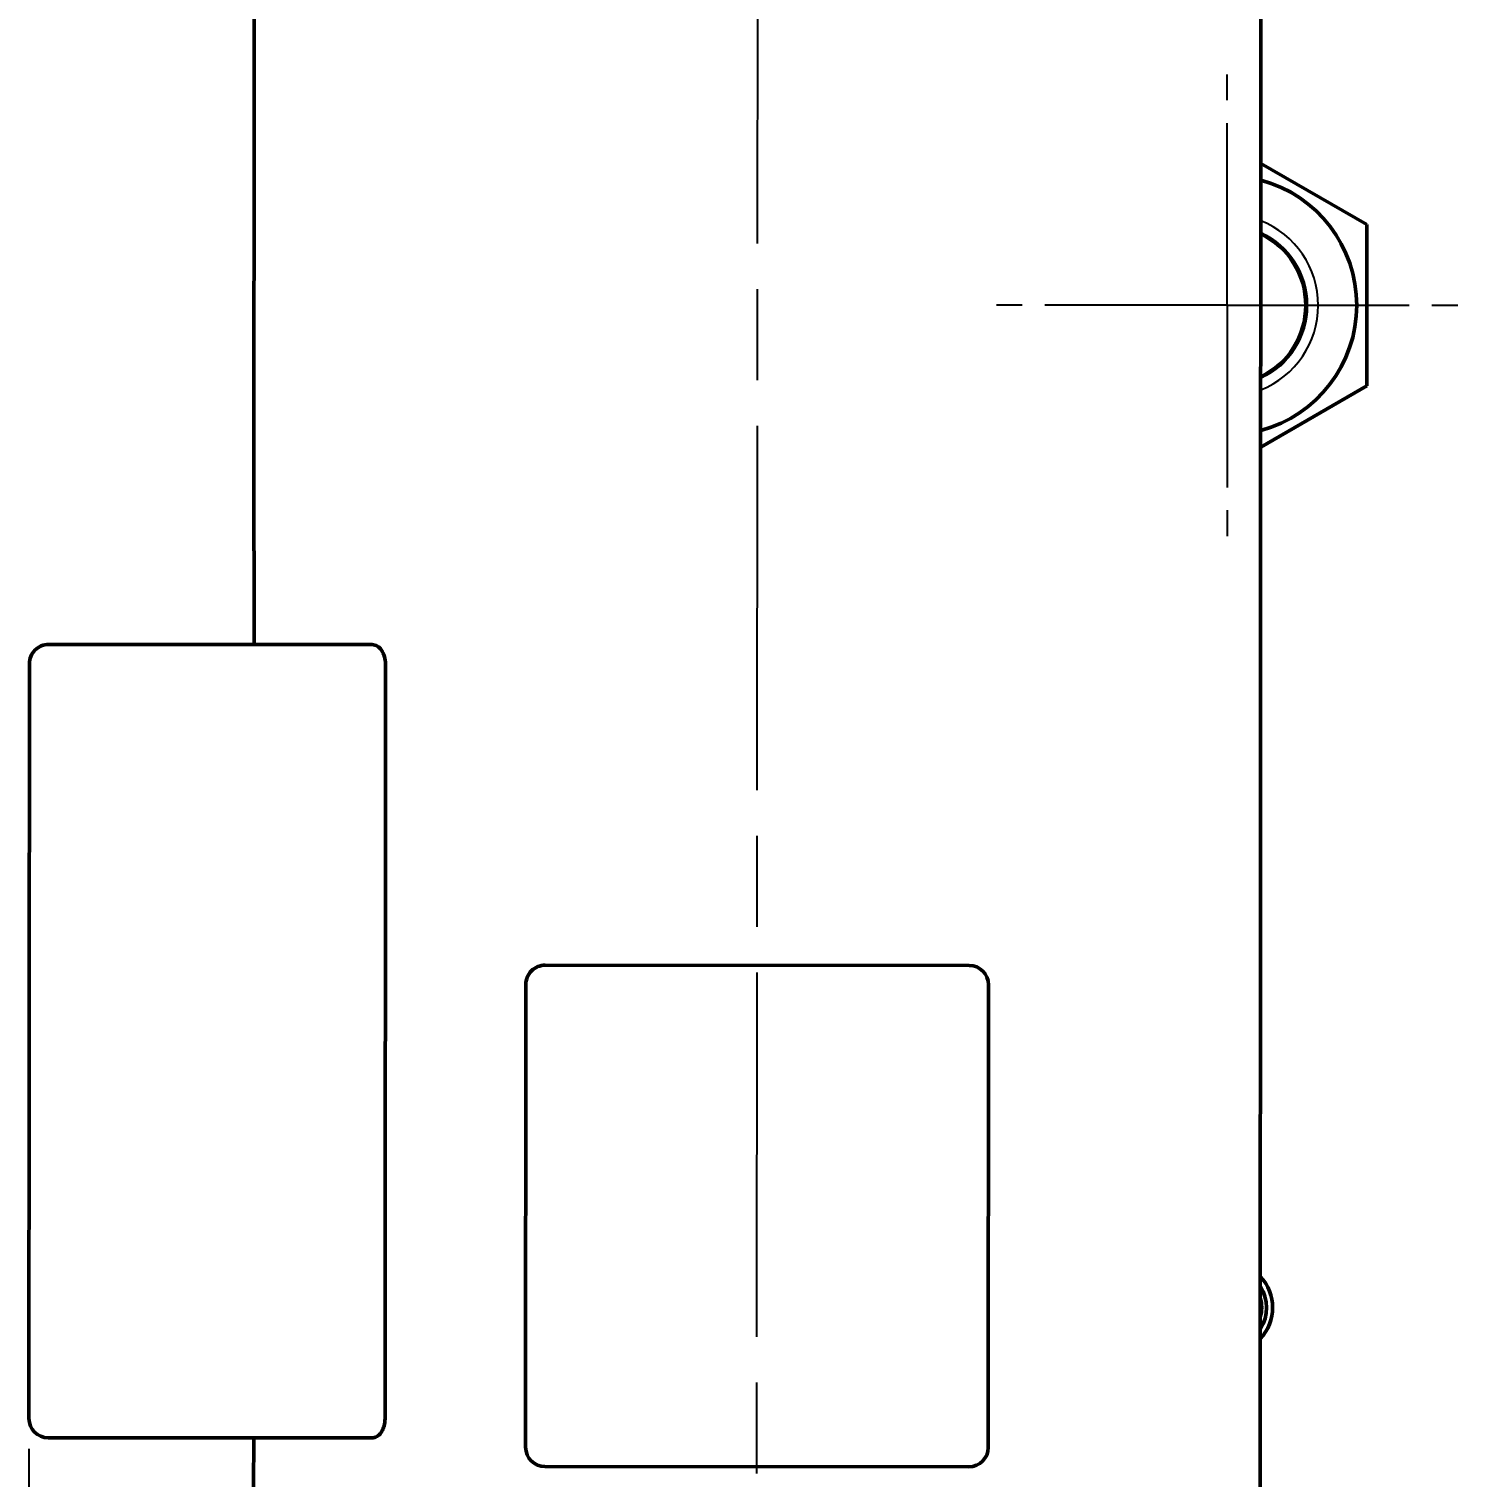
# Model space of a CAD drawing. Header units: millimetres. Extents: x 32504 to 36677, y 41990 to 42879.
# Drawn here: x 32703.08 to 32750.49, y 42128.09 to 42175.77 of the extents above; entities that cross this region are included whole.
import ezdxf

# ---------------------------------------------------------------- set-up
doc = ezdxf.new("R2010")
doc.units = ezdxf.units.MM
doc.linetypes.add('AM_ISO08W050', pattern=[18, 12, -1.5, 3, -1.5])
doc.linetypes.add('AM_ISO08W050x2', pattern=[9, 6, -0.75, 1.5, -0.75])
for name, color, linetype, lineweight in [('AM_0N', 7, 'Continuous', 50), ('AM_4N', 3, 'Continuous', 25), ('AM_9N', 253, 'Continuous', 0), ('Duong_tam', 4, 'AM_ISO08W050', 25), ('Net_dam', 7, 'Continuous', 50)]:
    doc.layers.add(name, color=color, linetype=linetype, lineweight=lineweight)
doc.styles.add('TCVN', font='tcvn7284-2003i.ttf')
doc.dimstyles.new('TCVN$0', dxfattribs={"dimtxt": 3.5, "dimasz": 3.5, "dimexe": 1, "dimexo": 1, "dimgap": 1.3, "dimtad": 1, "dimdsep": 46, "dimtxsty": 'TCVN', "dimcen": 0, "dimclrd": 3, "dimclre": 3, "dimclrt": 2, "dimadec": 0, "dimazin": 2, "dimtp": 0.1, "dimtm": 0.1, "dimtfac": 0.71, "dimtmove": 0, "dimatfit": 3, "dimfxl": 1, "dimtfill": 1, "dimlwd": 25, "dimlwe": 25, "dimarcsym": 1})

# ---------------------------------------------------------------- blocks, each defined once
blk = doc.blocks.new('*D39')
at = {"layer": 'Defpoints', "color": 0, "transparency": 16777216}
for p in [(32703.083, 42130.013), (32912.553, 42110.866), (32912.553, 42075.666)]:
    blk.add_point(p, dxfattribs=at)
at = {"layer": 'Net_dam', "color": 3, "linetype": 'ByBlock', "lineweight": 25, "transparency": 16777216}
for p, q in [((32703.083, 42129.013), (32703.083, 42074.666)), ((32912.553, 42109.866), (32912.553, 42074.666)), ((32706.583, 42075.666), (32909.053, 42075.666))]:
    blk.add_line(p, q, dxfattribs=at)
at = {"layer": 'Net_dam', "color": 3, "transparency": 16777216}
for points in [[(32706.583, 42076.249), (32706.583, 42075.083), (32703.083, 42075.666)], [(32909.053, 42076.249), (32909.053, 42075.083), (32912.553, 42075.666)]]:
    blk.add_solid(points, dxfattribs=at)
at = {"layer": 'Net_dam', "color": 2, "transparency": 16777216, "insert": (32807.818, 42078.716), "char_height": 3.5, "attachment_point": 5, "style": 'TCVN', "bg_fill": 3, "box_fill_scale": 1.1, "bg_fill_color": 256, "bg_fill_true_color": 13158600, "bg_fill_transparency": 0}
blk.add_mtext('1045', dxfattribs=at)

msp = doc.modelspace()

# ---------------------------------------------------------------- linework, layer by layer
at = {"layer": 'AM_0N'}
for p, q in [((32747.1527, 42169.3218), (32743.6653, 42171.3353)), ((32747.1527, 42164.0102), (32747.1527, 42169.3218)), ((32743.6605, 42161.994), (32747.1527, 42164.0102))]:
    msp.add_line(p, q, dxfattribs=at)
for radius, start, end in [(4.27, 285.04086, 74.90009), (2.6211, 295.03062, 64.91033)]:
    msp.add_arc((32742.5527, 42166.666), radius, start, end, dxfattribs=at)
at = {"layer": 'AM_4N'}
for radius, start, end in [(3, 291.69069, 68.25026), (2.5706, 295.55837, 64.38258)]:
    msp.add_arc((32742.5527, 42166.666), radius, start, end, dxfattribs=at)
at = {"layer": 'AM_9N'}
msp.add_arc((32742.5527, 42166.666), 3, 291.69069, 68.25026, dxfattribs=at)
at = {"layer": 'Duong_tam'}
msp.add_line((32727.0576, 42114.7015), (32727.1128, 42221.8251), dxfattribs=at)
at = {"layer": 'Duong_tam', "linetype": 'AM_ISO08W050x2'}
for q in [(32742.5527, 42174.266), (32734.9527, 42166.666), (32750.1527, 42166.666), (32742.5527, 42159.066)]:
    msp.add_line((32742.5527, 42166.666), q, dxfattribs=at)
at = {"layer": 'Net_dam'}
for p, q in [((32743.6429, 42127.731), (32743.6686, 42177.6166)), ((32710.5057, 42176.3637), (32710.4965, 42158.5837)), ((32710.5016, 42158.5837), (32710.5, 42155.4951)), ((32709.638, 42155.4955), (32703.7315, 42155.4985)), ((32714.3952, 42155.493), (32709.638, 42155.4955)), ((32703.0962, 42154.8639), (32703.0834, 42130.0125)), ((32714.8293, 42154.8578), (32714.8165, 42130.0065)), ((32734.0581, 42144.9318), (32720.0881, 42144.9389)), ((32719.4528, 42144.3043), (32719.445, 42129.0643)), ((32734.685, 42129.0564), (32734.6928, 42144.2964)), ((32703.7181, 42129.3772), (32709.6246, 42129.3741)), ((32709.6246, 42129.3741), (32714.3818, 42129.3717)), ((32710.4865, 42129.3737), (32710.4857, 42127.7481)), ((32720.0796, 42128.429), (32734.0496, 42128.4218))]:
    msp.add_line(p, q, dxfattribs=at)
for centre, radius, start, end in [((32703.7312, 42154.8635), 0.635, 89.97048, 179.97048), ((32720.0878, 42144.3039), 0.635, 89.97048, 179.97048), ((32734.0578, 42144.2968), 0.635, 359.97048, 89.97048), ((32742.5527, 42133.666), 1.5, 316.7574, 43.18355), ((32742.5527, 42133.666), 1.14, 343.49952, 16.44143), ((32742.5527, 42133.666), 1.3, 327.63898, 32.49423), ((32703.7184, 42130.0122), 0.635, 179.97048, 269.97048), ((32720.08, 42129.064), 0.635, 179.97048, 269.97048), ((32734.05, 42129.0568), 0.635, 269.97048, 359.97048)]:
    msp.add_arc(centre, radius, start, end, dxfattribs=at)
for points, knots in [([(32714.8293, 42154.8578), (32714.823, 42154.9387), (32714.8134, 42155.0631), (32714.7573, 42155.2118), (32714.6828, 42155.343), (32714.5599, 42155.4653), (32714.4501, 42155.4838), (32714.3952, 42155.493)], [0, 0, 0, 0, 0.2384513, 0.3664784, 0.4992123, 0.7500016, 1, 1, 1, 1]), ([(32714.3818, 42129.3717), (32714.4366, 42129.3809), (32714.5463, 42129.3992), (32714.6693, 42129.5213), (32714.744, 42129.6524), (32714.8003, 42129.8012), (32714.8101, 42129.9255), (32714.8165, 42130.0065)], [0, 0, 0, 0, 0.2499478, 0.5002267, 0.6334978, 0.7615318, 1, 1, 1, 1])]:
    msp.add_open_spline(points, degree=3, knots=knots, dxfattribs=at)

# ---------------------------------------------------------------- next in the draw order: dimensions: what is measured, and where the dimension line sits
dim = msp.add_linear_dim(base=(32912.5527, 42075.666), p1=(32703.0834, 42130.0125), p2=(32912.5527, 42110.866), text='1045', dimstyle='TCVN$0', override={"dimlfac": 5}, dxfattribs=at)
dim.commit()
dim.dimension.update_dxf_attribs({"geometry": '*D39', "text_midpoint": (32807.818, 42078.716)})

doc.saveas('drawing.dxf')
